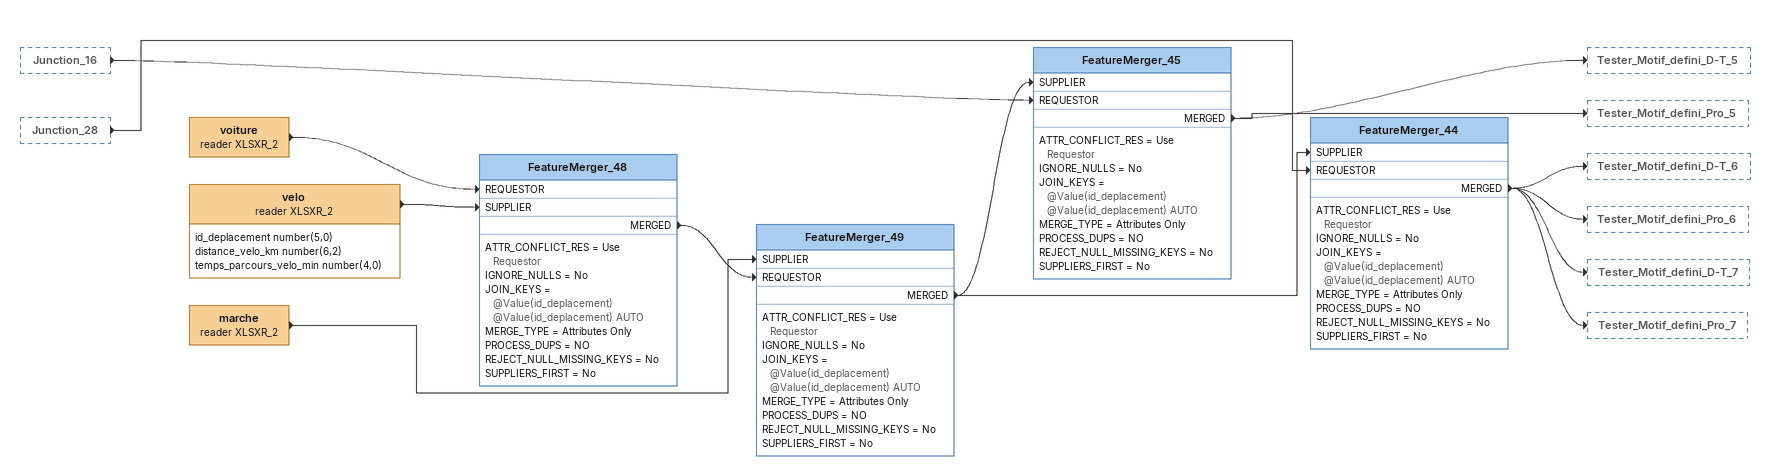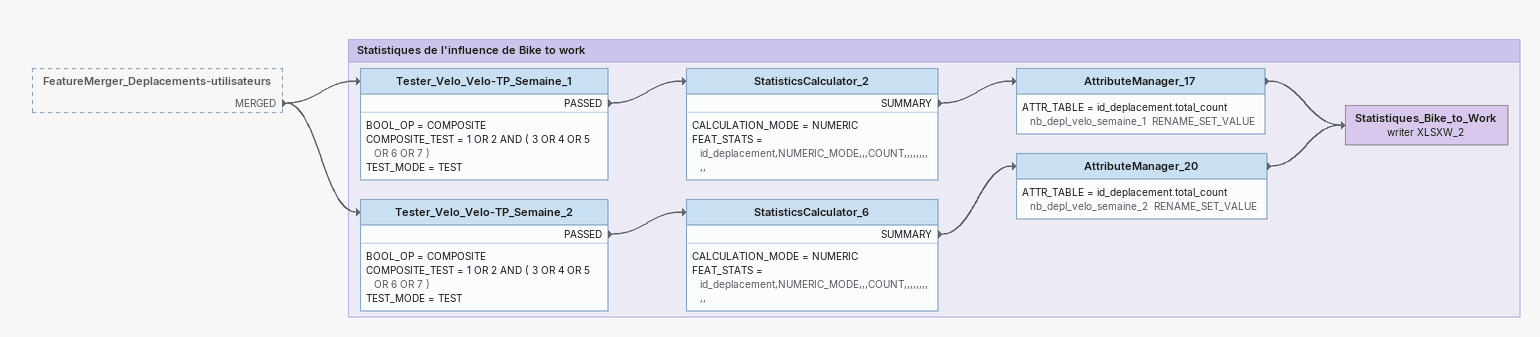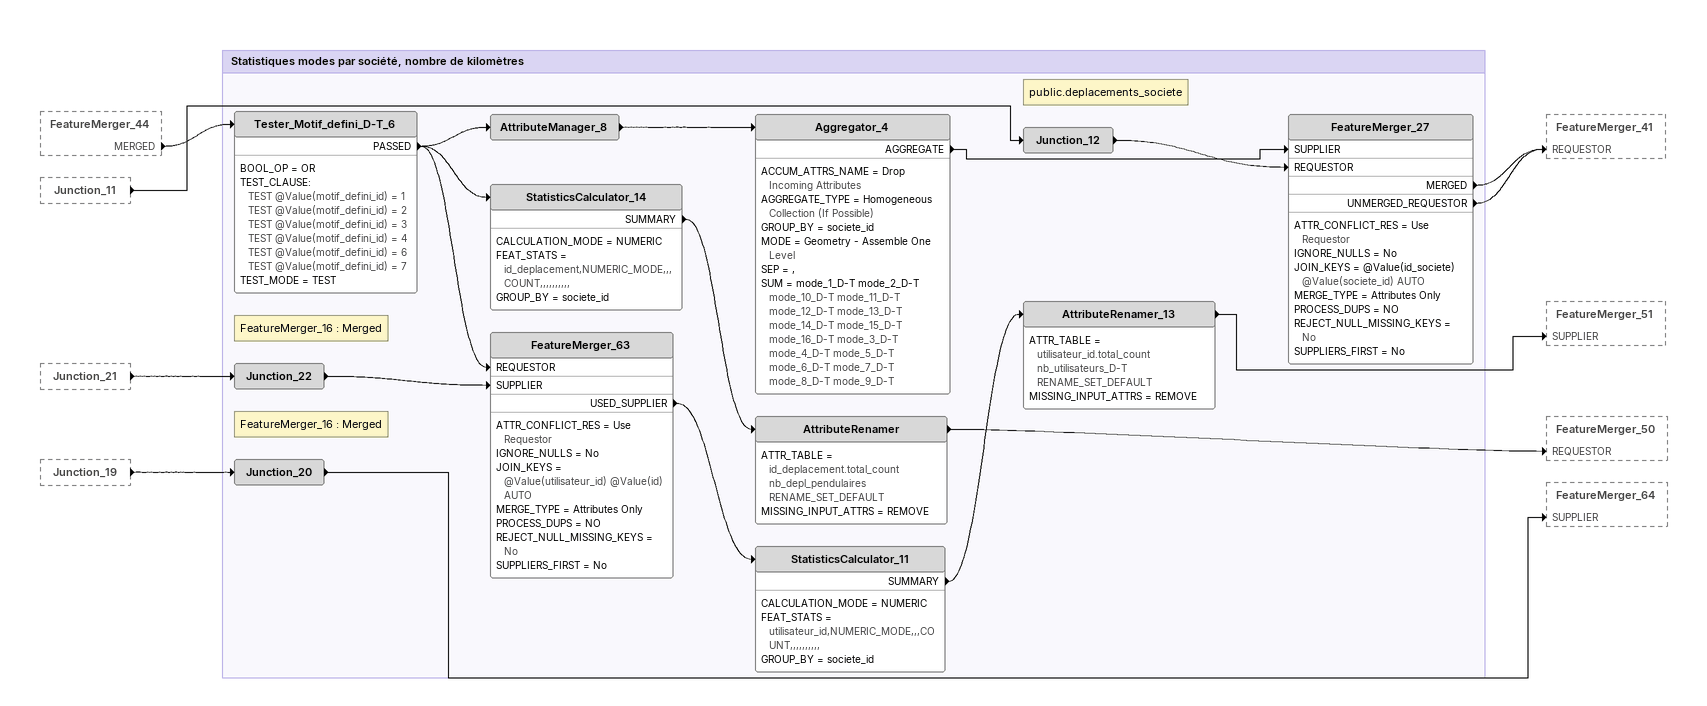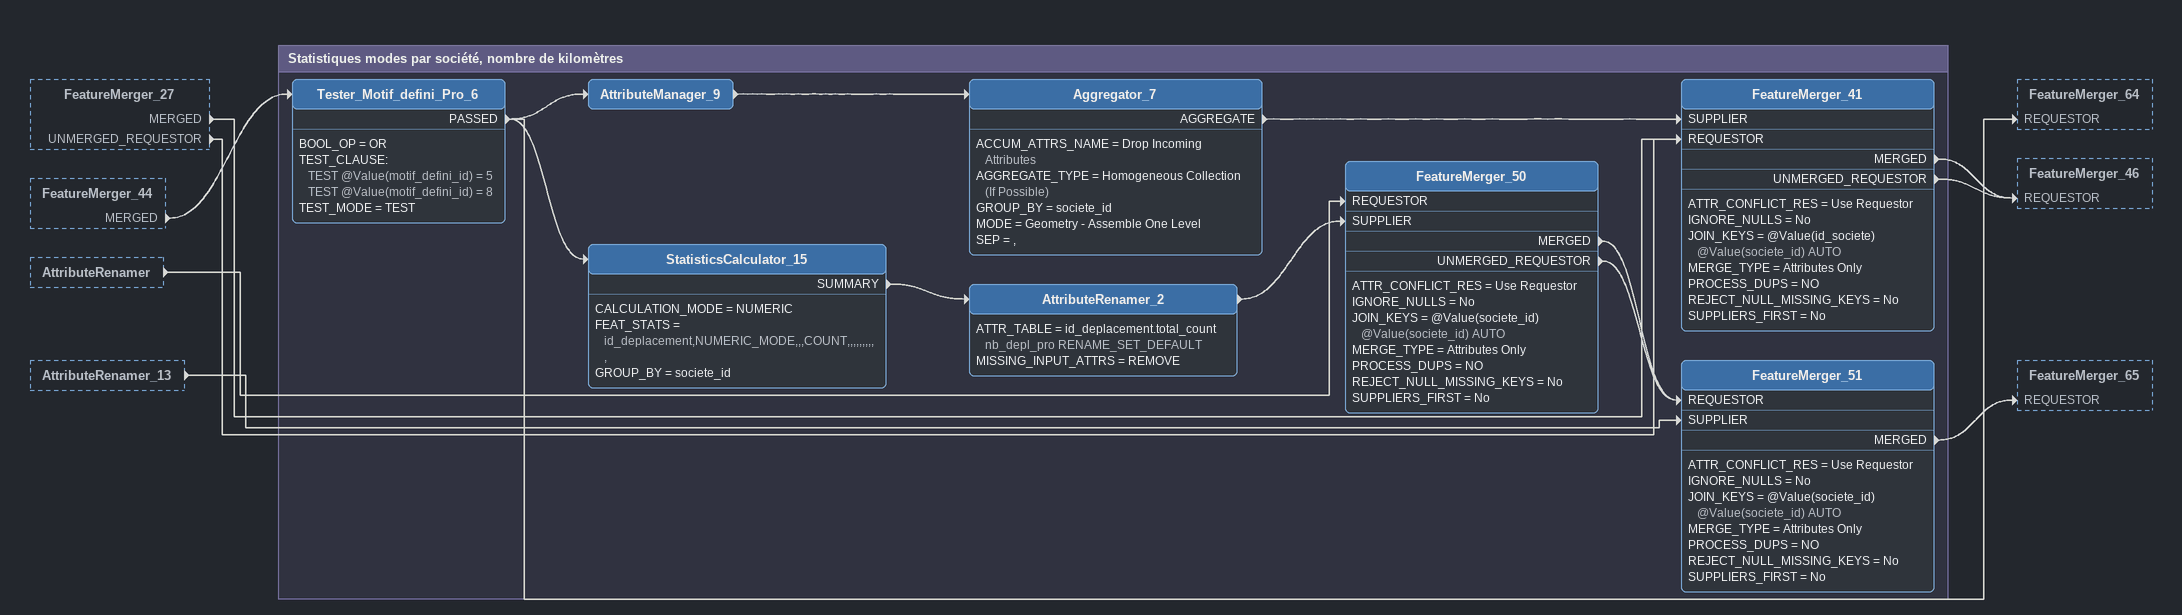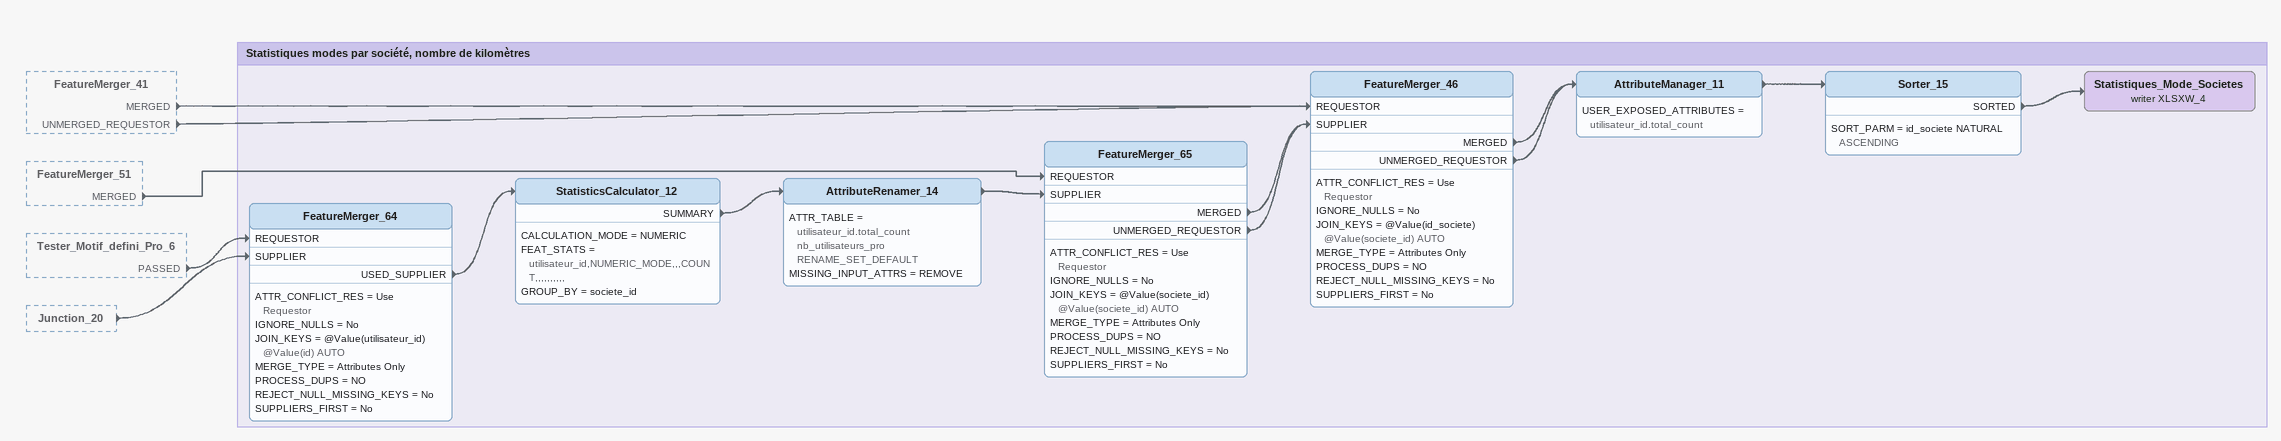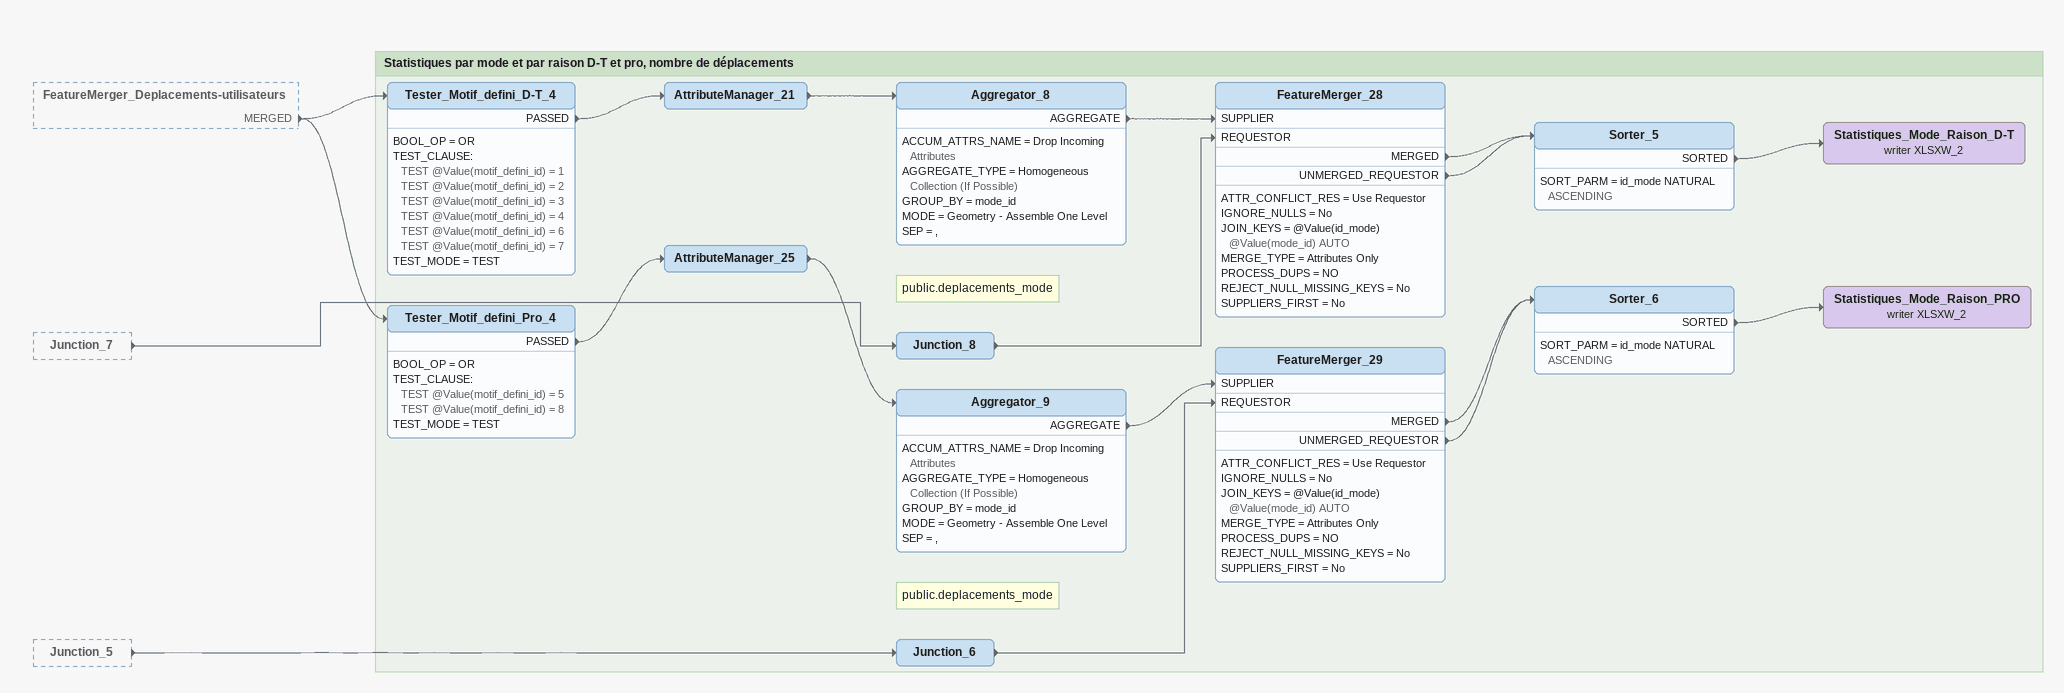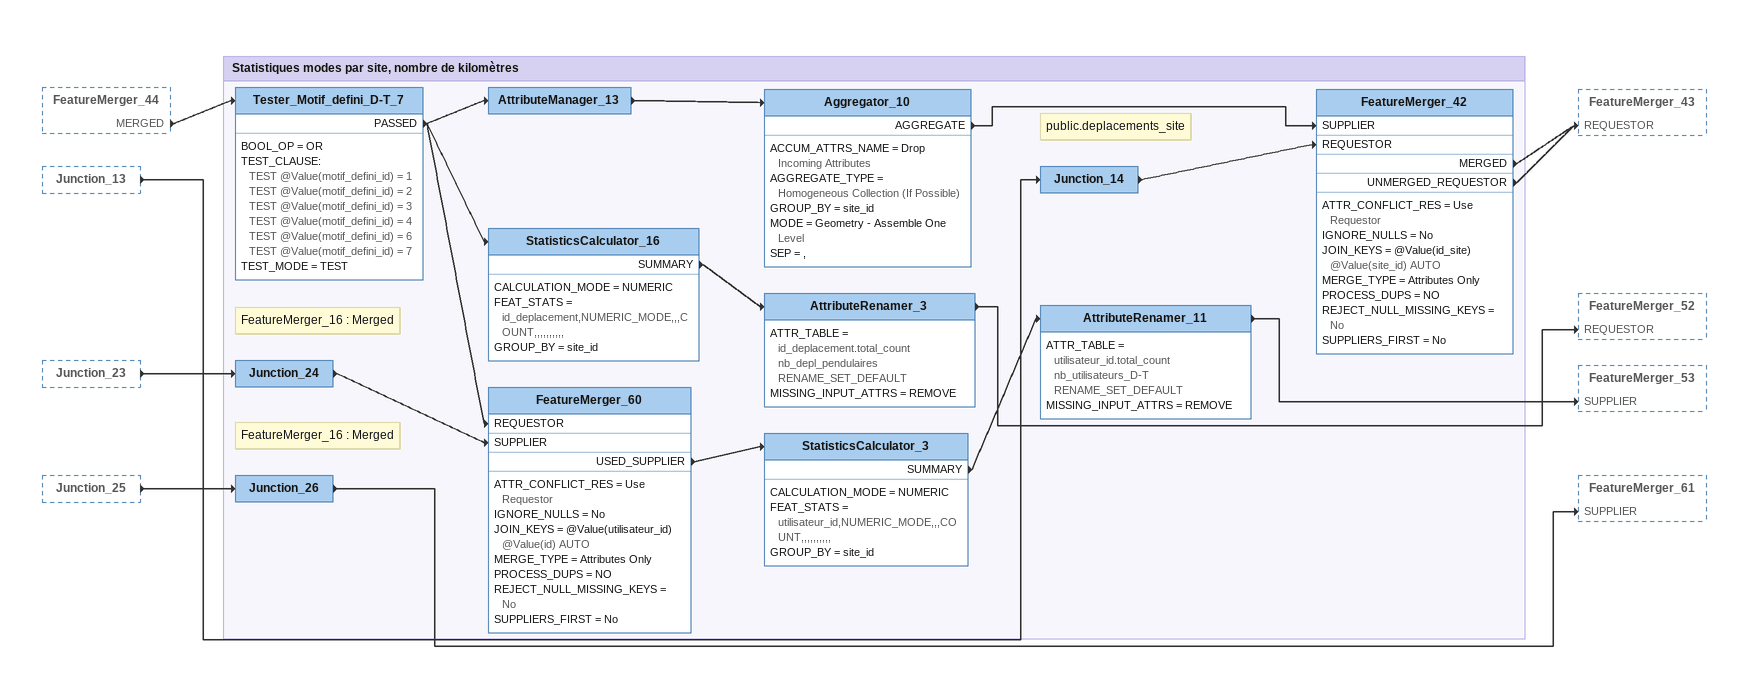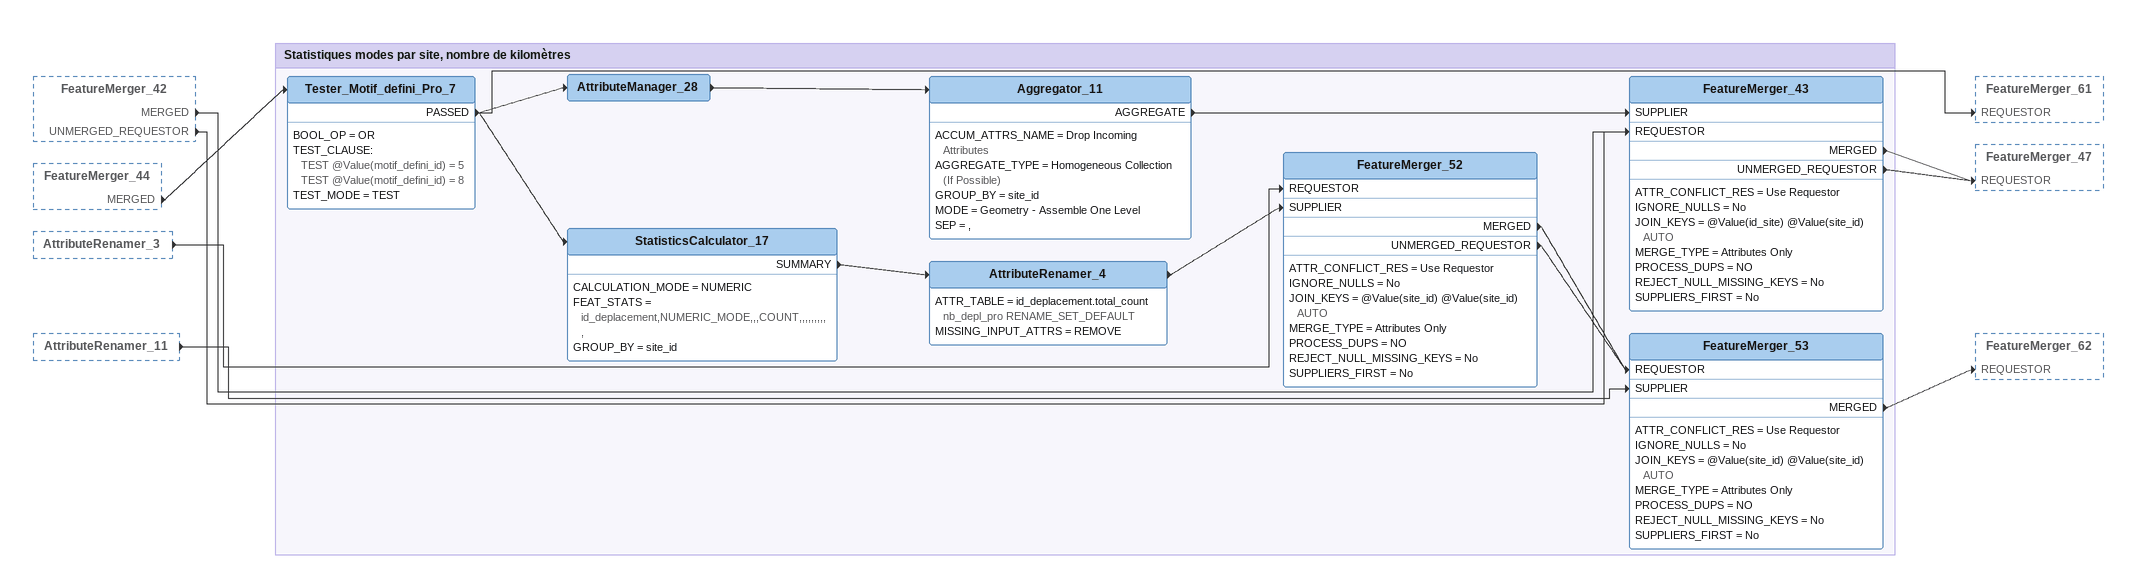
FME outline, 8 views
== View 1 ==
Junction_16 [outside]
    -> FeatureMerger_45 [REQUESTOR]
Junction_28 [outside]
    -> FeatureMerger_44 [REQUESTOR]
voiture (reader XLSXR_2)
    -> FeatureMerger_48 [REQUESTOR]
velo (reader XLSXR_2)
    attributes: id_deplacement number(5,0), distance_velo_km number(6,2), temps_parcours_velo_min number(4,0)
    -> FeatureMerger_48 [SUPPLIER]
FeatureMerger_48
    ATTR_CONFLICT_RES = Use Requestor
    IGNORE_NULLS = No
    JOIN_KEYS = @Value(id_deplacement) @Value(id_deplacement) AUTO
    MERGE_TYPE = Attributes Only
    PROCESS_DUPS = NO
    REJECT_NULL_MISSING_KEYS = No
    SUPPLIERS_FIRST = No
    MERGED -> FeatureMerger_49 [REQUESTOR]
marche (reader XLSXR_2)
    -> FeatureMerger_49 [SUPPLIER]
FeatureMerger_49
    ATTR_CONFLICT_RES = Use Requestor
    IGNORE_NULLS = No
    JOIN_KEYS = @Value(id_deplacement) @Value(id_deplacement) AUTO
    MERGE_TYPE = Attributes Only
    PROCESS_DUPS = NO
    REJECT_NULL_MISSING_KEYS = No
    SUPPLIERS_FIRST = No
    MERGED -> FeatureMerger_44 [SUPPLIER]
    MERGED -> FeatureMerger_45 [SUPPLIER]
FeatureMerger_45
    ATTR_CONFLICT_RES = Use Requestor
    IGNORE_NULLS = No
    JOIN_KEYS = @Value(id_deplacement) @Value(id_deplacement) AUTO
    MERGE_TYPE = Attributes Only
    PROCESS_DUPS = NO
    REJECT_NULL_MISSING_KEYS = No
    SUPPLIERS_FIRST = No
    MERGED -> Tester_Motif_defini_D-T_5
    MERGED -> Tester_Motif_defini_Pro_5
FeatureMerger_44
    ATTR_CONFLICT_RES = Use Requestor
    IGNORE_NULLS = No
    JOIN_KEYS = @Value(id_deplacement) @Value(id_deplacement) AUTO
    MERGE_TYPE = Attributes Only
    PROCESS_DUPS = NO
    REJECT_NULL_MISSING_KEYS = No
    SUPPLIERS_FIRST = No
    MERGED -> Tester_Motif_defini_D-T_6
    MERGED -> Tester_Motif_defini_Pro_6
    MERGED -> Tester_Motif_defini_D-T_7
    MERGED -> Tester_Motif_defini_Pro_7

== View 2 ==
FeatureMerger_Deplacements-utilisateurs [outside]
    MERGED -> Tester_Velo_Velo-TP_Semaine_1
    MERGED -> Tester_Velo_Velo-TP_Semaine_2

Bookmark: Statistiques de l'influence de Bike to work
Tester_Velo_Velo-TP_Semaine_1
    BOOL_OP = COMPOSITE
    COMPOSITE_TEST = 1 OR 2 AND ( 3 OR 4 OR 5 OR 6 OR 7 )
    TEST_MODE = TEST
    PASSED -> StatisticsCalculator_2
StatisticsCalculator_2
    CALCULATION_MODE = NUMERIC
    FEAT_STATS = id_deplacement,NUMERIC_MODE,,,COUNT,,,,,,,,,,
    SUMMARY -> AttributeManager_17
AttributeManager_17
    ATTR_TABLE = id_deplacement.total_count nb_depl_velo_semaine_1  RENAME_SET_VALUE
    -> Statistiques_Bike_to_Work (writer XLSXW_2)
Tester_Velo_Velo-TP_Semaine_2
    BOOL_OP = COMPOSITE
    COMPOSITE_TEST = 1 OR 2 AND ( 3 OR 4 OR 5 OR 6 OR 7 )
    TEST_MODE = TEST
    PASSED -> StatisticsCalculator_6
StatisticsCalculator_6
    CALCULATION_MODE = NUMERIC
    FEAT_STATS = id_deplacement,NUMERIC_MODE,,,COUNT,,,,,,,,,,
    SUMMARY -> AttributeManager_20
AttributeManager_20
    ATTR_TABLE = id_deplacement.total_count nb_depl_velo_semaine_2  RENAME_SET_VALUE
    -> Statistiques_Bike_to_Work (writer XLSXW_2)
Statistiques_Bike_to_Work (writer XLSXW_2)

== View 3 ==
FeatureMerger_44 [outside]
    MERGED -> Tester_Motif_defini_D-T_6
Junction_11 [outside]
    -> Junction_12
Junction_21 [outside]
    -> Junction_22
Junction_19 [outside]
    -> Junction_20

Bookmark: Statistiques modes par société, nombre de kilomètres
Note: public.deplacements_societe
Junction_12
    -> FeatureMerger_27 [REQUESTOR]
Note: FeatureMerger_16 : Merged
Junction_20
    -> FeatureMerger_64 [SUPPLIER]
Note: FeatureMerger_16 : Merged
Junction_22
    -> FeatureMerger_63 [SUPPLIER]
Tester_Motif_defini_D-T_6
    BOOL_OP = OR
    TEST_CLAUSE:
      TEST @Value(motif_defini_id) = 1
      TEST @Value(motif_defini_id) = 2
      TEST @Value(motif_defini_id) = 3
      TEST @Value(motif_defini_id) = 4
      TEST @Value(motif_defini_id) = 6
      TEST @Value(motif_defini_id) = 7
    TEST_MODE = TEST
    PASSED -> AttributeManager_8
    PASSED -> StatisticsCalculator_14
    PASSED -> FeatureMerger_63 [REQUESTOR]
AttributeManager_8
    -> Aggregator_4
Aggregator_4
    ACCUM_ATTRS_NAME = Drop Incoming Attributes
    AGGREGATE_TYPE = Homogeneous Collection (If Possible)
    GROUP_BY = societe_id
    MODE = Geometry - Assemble One Level
    SEP = ,
    SUM = mode_1_D-T mode_2_D-T mode_10_D-T mode_11_D-T mode_12_D-T mode_13_D-T mode_14_D-T mode_15_D-T mode_16_D-T mode_3_D-T mode_4_D-T mode_5_D-T mode_6_D-T mode_7_D-T mode_8_D-T mode_9_D-T
    AGGREGATE -> FeatureMerger_27 [SUPPLIER]
FeatureMerger_27
    ATTR_CONFLICT_RES = Use Requestor
    IGNORE_NULLS = No
    JOIN_KEYS = @Value(id_societe) @Value(societe_id) AUTO
    MERGE_TYPE = Attributes Only
    PROCESS_DUPS = NO
    REJECT_NULL_MISSING_KEYS = No
    SUPPLIERS_FIRST = No
    MERGED -> FeatureMerger_41 [REQUESTOR]
    UNMERGED_REQUESTOR -> FeatureMerger_41 [REQUESTOR]
StatisticsCalculator_14
    CALCULATION_MODE = NUMERIC
    FEAT_STATS = id_deplacement,NUMERIC_MODE,,,COUNT,,,,,,,,,,
    GROUP_BY = societe_id
    SUMMARY -> AttributeRenamer
AttributeRenamer
    ATTR_TABLE = id_deplacement.total_count nb_depl_pendulaires RENAME_SET_DEFAULT
    MISSING_INPUT_ATTRS = REMOVE
    -> FeatureMerger_50 [REQUESTOR]
FeatureMerger_63
    ATTR_CONFLICT_RES = Use Requestor
    IGNORE_NULLS = No
    JOIN_KEYS = @Value(utilisateur_id) @Value(id) AUTO
    MERGE_TYPE = Attributes Only
    PROCESS_DUPS = NO
    REJECT_NULL_MISSING_KEYS = No
    SUPPLIERS_FIRST = No
    USED_SUPPLIER -> StatisticsCalculator_11
StatisticsCalculator_11
    CALCULATION_MODE = NUMERIC
    FEAT_STATS = utilisateur_id,NUMERIC_MODE,,,COUNT,,,,,,,,,,
    GROUP_BY = societe_id
    SUMMARY -> AttributeRenamer_13
AttributeRenamer_13
    ATTR_TABLE = utilisateur_id.total_count nb_utilisateurs_D-T RENAME_SET_DEFAULT
    MISSING_INPUT_ATTRS = REMOVE
    -> FeatureMerger_51 [SUPPLIER]

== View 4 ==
FeatureMerger_27 [outside]
    MERGED -> FeatureMerger_41 [REQUESTOR]
    UNMERGED_REQUESTOR -> FeatureMerger_41 [REQUESTOR]
FeatureMerger_44 [outside]
    MERGED -> Tester_Motif_defini_Pro_6
AttributeRenamer [outside]
    -> FeatureMerger_50 [REQUESTOR]
AttributeRenamer_13 [outside]
    -> FeatureMerger_51 [SUPPLIER]

Bookmark: Statistiques modes par société, nombre de kilomètres
Tester_Motif_defini_Pro_6
    BOOL_OP = OR
    TEST_CLAUSE:
      TEST @Value(motif_defini_id) = 5
      TEST @Value(motif_defini_id) = 8
    TEST_MODE = TEST
    PASSED -> AttributeManager_9
    PASSED -> StatisticsCalculator_15
    PASSED -> FeatureMerger_64 [REQUESTOR]
AttributeManager_9
    -> Aggregator_7
Aggregator_7
    ACCUM_ATTRS_NAME = Drop Incoming Attributes
    AGGREGATE_TYPE = Homogeneous Collection (If Possible)
    GROUP_BY = societe_id
    MODE = Geometry - Assemble One Level
    SEP = ,
    AGGREGATE -> FeatureMerger_41 [SUPPLIER]
FeatureMerger_41
    ATTR_CONFLICT_RES = Use Requestor
    IGNORE_NULLS = No
    JOIN_KEYS = @Value(id_societe) @Value(societe_id) AUTO
    MERGE_TYPE = Attributes Only
    PROCESS_DUPS = NO
    REJECT_NULL_MISSING_KEYS = No
    SUPPLIERS_FIRST = No
    MERGED -> FeatureMerger_46 [REQUESTOR]
    UNMERGED_REQUESTOR -> FeatureMerger_46 [REQUESTOR]
StatisticsCalculator_15
    CALCULATION_MODE = NUMERIC
    FEAT_STATS = id_deplacement,NUMERIC_MODE,,,COUNT,,,,,,,,,,
    GROUP_BY = societe_id
    SUMMARY -> AttributeRenamer_2
AttributeRenamer_2
    ATTR_TABLE = id_deplacement.total_count nb_depl_pro RENAME_SET_DEFAULT
    MISSING_INPUT_ATTRS = REMOVE
    -> FeatureMerger_50 [SUPPLIER]
FeatureMerger_50
    ATTR_CONFLICT_RES = Use Requestor
    IGNORE_NULLS = No
    JOIN_KEYS = @Value(societe_id) @Value(societe_id) AUTO
    MERGE_TYPE = Attributes Only
    PROCESS_DUPS = NO
    REJECT_NULL_MISSING_KEYS = No
    SUPPLIERS_FIRST = No
    MERGED -> FeatureMerger_51 [REQUESTOR]
    UNMERGED_REQUESTOR -> FeatureMerger_51 [REQUESTOR]
FeatureMerger_51
    ATTR_CONFLICT_RES = Use Requestor
    IGNORE_NULLS = No
    JOIN_KEYS = @Value(societe_id) @Value(societe_id) AUTO
    MERGE_TYPE = Attributes Only
    PROCESS_DUPS = NO
    REJECT_NULL_MISSING_KEYS = No
    SUPPLIERS_FIRST = No
    MERGED -> FeatureMerger_65 [REQUESTOR]

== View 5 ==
FeatureMerger_41 [outside]
    MERGED -> FeatureMerger_46 [REQUESTOR]
    UNMERGED_REQUESTOR -> FeatureMerger_46 [REQUESTOR]
FeatureMerger_51 [outside]
    MERGED -> FeatureMerger_65 [REQUESTOR]
Tester_Motif_defini_Pro_6 [outside]
    PASSED -> FeatureMerger_64 [REQUESTOR]
Junction_20 [outside]
    -> FeatureMerger_64 [SUPPLIER]

Bookmark: Statistiques modes par société, nombre de kilomètres
FeatureMerger_64
    ATTR_CONFLICT_RES = Use Requestor
    IGNORE_NULLS = No
    JOIN_KEYS = @Value(utilisateur_id) @Value(id) AUTO
    MERGE_TYPE = Attributes Only
    PROCESS_DUPS = NO
    REJECT_NULL_MISSING_KEYS = No
    SUPPLIERS_FIRST = No
    USED_SUPPLIER -> StatisticsCalculator_12
StatisticsCalculator_12
    CALCULATION_MODE = NUMERIC
    FEAT_STATS = utilisateur_id,NUMERIC_MODE,,,COUNT,,,,,,,,,,
    GROUP_BY = societe_id
    SUMMARY -> AttributeRenamer_14
AttributeRenamer_14
    ATTR_TABLE = utilisateur_id.total_count nb_utilisateurs_pro RENAME_SET_DEFAULT
    MISSING_INPUT_ATTRS = REMOVE
    -> FeatureMerger_65 [SUPPLIER]
FeatureMerger_65
    ATTR_CONFLICT_RES = Use Requestor
    IGNORE_NULLS = No
    JOIN_KEYS = @Value(societe_id) @Value(societe_id) AUTO
    MERGE_TYPE = Attributes Only
    PROCESS_DUPS = NO
    REJECT_NULL_MISSING_KEYS = No
    SUPPLIERS_FIRST = No
    MERGED -> FeatureMerger_46 [SUPPLIER]
    UNMERGED_REQUESTOR -> FeatureMerger_46 [SUPPLIER]
FeatureMerger_46
    ATTR_CONFLICT_RES = Use Requestor
    IGNORE_NULLS = No
    JOIN_KEYS = @Value(id_societe) @Value(societe_id) AUTO
    MERGE_TYPE = Attributes Only
    PROCESS_DUPS = NO
    REJECT_NULL_MISSING_KEYS = No
    SUPPLIERS_FIRST = No
    MERGED -> AttributeManager_11
    UNMERGED_REQUESTOR -> AttributeManager_11
AttributeManager_11
    USER_EXPOSED_ATTRIBUTES = utilisateur_id.total_count
    -> Sorter_15
Sorter_15
    SORT_PARM = id_societe NATURAL ASCENDING
    SORTED -> Statistiques_Mode_Societes (writer XLSXW_4)
Statistiques_Mode_Societes (writer XLSXW_4)

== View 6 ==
FeatureMerger_Deplacements-utilisateurs [outside]
    MERGED -> Tester_Motif_defini_D-T_4
    MERGED -> Tester_Motif_defini_Pro_4
Junction_7 [outside]
    -> Junction_8
Junction_5 [outside]
    -> Junction_6

Bookmark: Statistiques par mode et par raison D-T et pro, nombre de déplacements
Note: public.deplacements_mode
Junction_6
    -> FeatureMerger_29 [REQUESTOR]
Note: public.deplacements_mode
Junction_8
    -> FeatureMerger_28 [REQUESTOR]
Tester_Motif_defini_D-T_4
    BOOL_OP = OR
    TEST_CLAUSE:
      TEST @Value(motif_defini_id) = 1
      TEST @Value(motif_defini_id) = 2
      TEST @Value(motif_defini_id) = 3
      TEST @Value(motif_defini_id) = 4
      TEST @Value(motif_defini_id) = 6
      TEST @Value(motif_defini_id) = 7
    TEST_MODE = TEST
    PASSED -> AttributeManager_21
AttributeManager_21
    -> Aggregator_8
Aggregator_8
    ACCUM_ATTRS_NAME = Drop Incoming Attributes
    AGGREGATE_TYPE = Homogeneous Collection (If Possible)
    GROUP_BY = mode_id
    MODE = Geometry - Assemble One Level
    SEP = ,
    AGGREGATE -> FeatureMerger_28 [SUPPLIER]
FeatureMerger_28
    ATTR_CONFLICT_RES = Use Requestor
    IGNORE_NULLS = No
    JOIN_KEYS = @Value(id_mode) @Value(mode_id) AUTO
    MERGE_TYPE = Attributes Only
    PROCESS_DUPS = NO
    REJECT_NULL_MISSING_KEYS = No
    SUPPLIERS_FIRST = No
    MERGED -> Sorter_5
    UNMERGED_REQUESTOR -> Sorter_5
Sorter_5
    SORT_PARM = id_mode NATURAL ASCENDING
    SORTED -> Statistiques_Mode_Raison_D-T (writer XLSXW_2)
Statistiques_Mode_Raison_D-T (writer XLSXW_2)
Tester_Motif_defini_Pro_4
    BOOL_OP = OR
    TEST_CLAUSE:
      TEST @Value(motif_defini_id) = 5
      TEST @Value(motif_defini_id) = 8
    TEST_MODE = TEST
    PASSED -> AttributeManager_25
AttributeManager_25
    -> Aggregator_9
Aggregator_9
    ACCUM_ATTRS_NAME = Drop Incoming Attributes
    AGGREGATE_TYPE = Homogeneous Collection (If Possible)
    GROUP_BY = mode_id
    MODE = Geometry - Assemble One Level
    SEP = ,
    AGGREGATE -> FeatureMerger_29 [SUPPLIER]
FeatureMerger_29
    ATTR_CONFLICT_RES = Use Requestor
    IGNORE_NULLS = No
    JOIN_KEYS = @Value(id_mode) @Value(mode_id) AUTO
    MERGE_TYPE = Attributes Only
    PROCESS_DUPS = NO
    REJECT_NULL_MISSING_KEYS = No
    SUPPLIERS_FIRST = No
    MERGED -> Sorter_6
    UNMERGED_REQUESTOR -> Sorter_6
Sorter_6
    SORT_PARM = id_mode NATURAL ASCENDING
    SORTED -> Statistiques_Mode_Raison_PRO (writer XLSXW_2)
Statistiques_Mode_Raison_PRO (writer XLSXW_2)

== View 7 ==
FeatureMerger_44 [outside]
    MERGED -> Tester_Motif_defini_D-T_7
Junction_13 [outside]
    -> Junction_14
Junction_23 [outside]
    -> Junction_24
Junction_25 [outside]
    -> Junction_26

Bookmark: Statistiques modes par site, nombre de kilomètres
Note: public.deplacements_site
Junction_14
    -> FeatureMerger_42 [REQUESTOR]
Note: FeatureMerger_16 : Merged
Junction_26
    -> FeatureMerger_61 [SUPPLIER]
Note: FeatureMerger_16 : Merged
Junction_24
    -> FeatureMerger_60 [SUPPLIER]
Tester_Motif_defini_D-T_7
    BOOL_OP = OR
    TEST_CLAUSE:
      TEST @Value(motif_defini_id) = 1
      TEST @Value(motif_defini_id) = 2
      TEST @Value(motif_defini_id) = 3
      TEST @Value(motif_defini_id) = 4
      TEST @Value(motif_defini_id) = 6
      TEST @Value(motif_defini_id) = 7
    TEST_MODE = TEST
    PASSED -> AttributeManager_13
    PASSED -> StatisticsCalculator_16
    PASSED -> FeatureMerger_60 [REQUESTOR]
AttributeManager_13
    -> Aggregator_10
Aggregator_10
    ACCUM_ATTRS_NAME = Drop Incoming Attributes
    AGGREGATE_TYPE = Homogeneous Collection (If Possible)
    GROUP_BY = site_id
    MODE = Geometry - Assemble One Level
    SEP = ,
    AGGREGATE -> FeatureMerger_42 [SUPPLIER]
FeatureMerger_42
    ATTR_CONFLICT_RES = Use Requestor
    IGNORE_NULLS = No
    JOIN_KEYS = @Value(id_site) @Value(site_id) AUTO
    MERGE_TYPE = Attributes Only
    PROCESS_DUPS = NO
    REJECT_NULL_MISSING_KEYS = No
    SUPPLIERS_FIRST = No
    MERGED -> FeatureMerger_43 [REQUESTOR]
    UNMERGED_REQUESTOR -> FeatureMerger_43 [REQUESTOR]
StatisticsCalculator_16
    CALCULATION_MODE = NUMERIC
    FEAT_STATS = id_deplacement,NUMERIC_MODE,,,COUNT,,,,,,,,,,
    GROUP_BY = site_id
    SUMMARY -> AttributeRenamer_3
AttributeRenamer_3
    ATTR_TABLE = id_deplacement.total_count nb_depl_pendulaires RENAME_SET_DEFAULT
    MISSING_INPUT_ATTRS = REMOVE
    -> FeatureMerger_52 [REQUESTOR]
FeatureMerger_60
    ATTR_CONFLICT_RES = Use Requestor
    IGNORE_NULLS = No
    JOIN_KEYS = @Value(utilisateur_id) @Value(id) AUTO
    MERGE_TYPE = Attributes Only
    PROCESS_DUPS = NO
    REJECT_NULL_MISSING_KEYS = No
    SUPPLIERS_FIRST = No
    USED_SUPPLIER -> StatisticsCalculator_3
StatisticsCalculator_3
    CALCULATION_MODE = NUMERIC
    FEAT_STATS = utilisateur_id,NUMERIC_MODE,,,COUNT,,,,,,,,,,
    GROUP_BY = site_id
    SUMMARY -> AttributeRenamer_11
AttributeRenamer_11
    ATTR_TABLE = utilisateur_id.total_count nb_utilisateurs_D-T RENAME_SET_DEFAULT
    MISSING_INPUT_ATTRS = REMOVE
    -> FeatureMerger_53 [SUPPLIER]

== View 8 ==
FeatureMerger_42 [outside]
    MERGED -> FeatureMerger_43 [REQUESTOR]
    UNMERGED_REQUESTOR -> FeatureMerger_43 [REQUESTOR]
FeatureMerger_44 [outside]
    MERGED -> Tester_Motif_defini_Pro_7
AttributeRenamer_3 [outside]
    -> FeatureMerger_52 [REQUESTOR]
AttributeRenamer_11 [outside]
    -> FeatureMerger_53 [SUPPLIER]

Bookmark: Statistiques modes par site, nombre de kilomètres
Tester_Motif_defini_Pro_7
    BOOL_OP = OR
    TEST_CLAUSE:
      TEST @Value(motif_defini_id) = 5
      TEST @Value(motif_defini_id) = 8
    TEST_MODE = TEST
    PASSED -> AttributeManager_28
    PASSED -> StatisticsCalculator_17
    PASSED -> FeatureMerger_61 [REQUESTOR]
AttributeManager_28
    -> Aggregator_11
Aggregator_11
    ACCUM_ATTRS_NAME = Drop Incoming Attributes
    AGGREGATE_TYPE = Homogeneous Collection (If Possible)
    GROUP_BY = site_id
    MODE = Geometry - Assemble One Level
    SEP = ,
    AGGREGATE -> FeatureMerger_43 [SUPPLIER]
FeatureMerger_43
    ATTR_CONFLICT_RES = Use Requestor
    IGNORE_NULLS = No
    JOIN_KEYS = @Value(id_site) @Value(site_id) AUTO
    MERGE_TYPE = Attributes Only
    PROCESS_DUPS = NO
    REJECT_NULL_MISSING_KEYS = No
    SUPPLIERS_FIRST = No
    MERGED -> FeatureMerger_47 [REQUESTOR]
    UNMERGED_REQUESTOR -> FeatureMerger_47 [REQUESTOR]
StatisticsCalculator_17
    CALCULATION_MODE = NUMERIC
    FEAT_STATS = id_deplacement,NUMERIC_MODE,,,COUNT,,,,,,,,,,
    GROUP_BY = site_id
    SUMMARY -> AttributeRenamer_4
AttributeRenamer_4
    ATTR_TABLE = id_deplacement.total_count nb_depl_pro RENAME_SET_DEFAULT
    MISSING_INPUT_ATTRS = REMOVE
    -> FeatureMerger_52 [SUPPLIER]
FeatureMerger_52
    ATTR_CONFLICT_RES = Use Requestor
    IGNORE_NULLS = No
    JOIN_KEYS = @Value(site_id) @Value(site_id) AUTO
    MERGE_TYPE = Attributes Only
    PROCESS_DUPS = NO
    REJECT_NULL_MISSING_KEYS = No
    SUPPLIERS_FIRST = No
    MERGED -> FeatureMerger_53 [REQUESTOR]
    UNMERGED_REQUESTOR -> FeatureMerger_53 [REQUESTOR]
FeatureMerger_53
    ATTR_CONFLICT_RES = Use Requestor
    IGNORE_NULLS = No
    JOIN_KEYS = @Value(site_id) @Value(site_id) AUTO
    MERGE_TYPE = Attributes Only
    PROCESS_DUPS = NO
    REJECT_NULL_MISSING_KEYS = No
    SUPPLIERS_FIRST = No
    MERGED -> FeatureMerger_62 [REQUESTOR]
